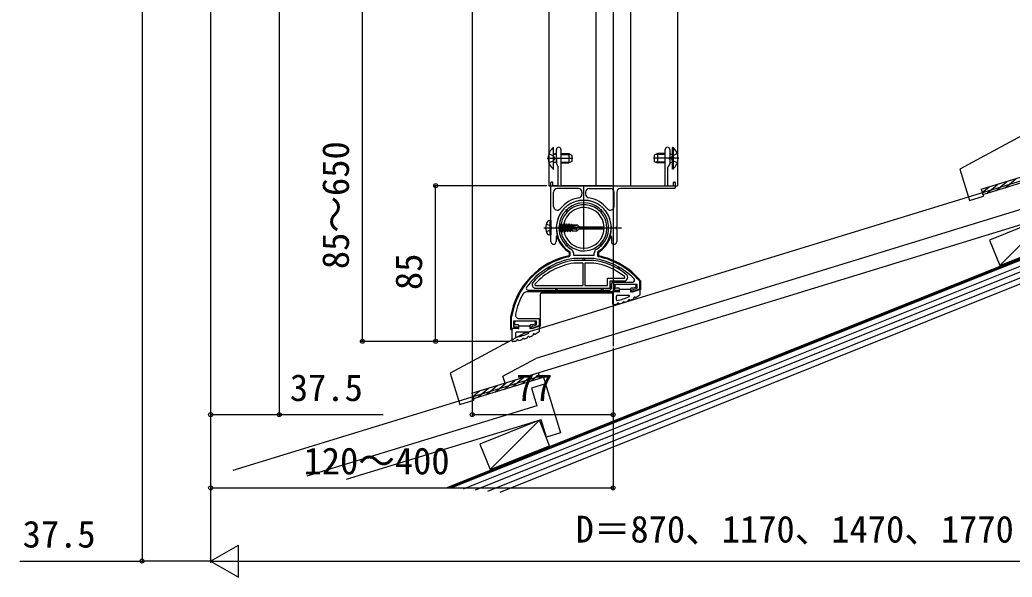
# Model space of a CAD drawing. Units: millimetres, scale not verified. Extents: x -875 to 875, y -1304 to 1296.
# Drawn here: x -204 to 338, y -77 to 227 of the extents above; entities that cross this region are included whole.
import ezdxf
from ezdxf.enums import TextEntityAlignment as Align

# ---------------------------------------------------------------- set-up
doc = ezdxf.new("R2010")
doc.units = ezdxf.units.MM
doc.header["$LTSCALE"] = 8
for name, color, linetype in [('0-2_YKK_11', 7, 'Continuous'), ('0-4_YKK_12', 2, 'Continuous'), ('0-5_YKK_13', 4, 'Continuous'), ('0-6_YKK_D', 6, 'Continuous'), ('0-8_YSS_K', 3, 'Continuous')]:
    doc.layers.add(name, color=color, linetype=linetype)
doc.styles.add('ＭＳ ゴシック', font='')
doc.styles.get('ＭＳ ゴシック').set_extended_font_data('MS Gothic')

msp = doc.modelspace()

# ---------------------------------------------------------------- linework, layer by layer
at = {"layer": '0-2_YKK_11'}
for p, q in [((98.3, 100.333), (98.3, 98.9)), ((119.1, 80.9), (119.1, 83.3)), ((120.1, 84.3), (130.773, 84.3)), ((122.7, 78.9), (72.592, 78.9)), ((73.508, 79.9), (118.1, 79.9))]:
    msp.add_line(p, q, dxfattribs=at)
for points in [[(96.5, 99.01), (96.5, 100.624), (96.258, 101.053)], [(98.3, 98.9), (109.7, 98.9), (109.7, 100.333)], [(111.742, 101.053), (111.5, 100.624), (111.5, 99.01)], [(109.564, 97.097), (109.521, 97.1), (98.479, 97.1), (98.436, 97.097)], [(134.428, 84.864), (134.5, 84.669), (134.5, 80.452), (130.321, 78.93), (129.979, 79.87), (133.1, 81.006), (133.1, 82.9), (120.5, 82.9), (120.5, 79.9), (122.7, 79.9), (122.7, 78.9)], [(68.564, 64.3), (79.5, 64.3), (79.5, 60.433), (75.371, 58.93), (75.029, 59.87), (78.1, 60.988), (78.1, 62.9), (65.5, 62.9), (65.5, 59.9), (67.7, 59.9), (67.7, 58.9), (64.5, 58.9), (64.5, 65.181), (64.504, 65.229)]]:
    msp.add_lwpolyline(points, dxfattribs=at)
for centre, radius, start, end in [((104, 113.9), 15, 301.07294, 238.92706), ((104, 113.9), 13.6, 299.57681, 240.42319), ((104, 58.9), 40, 101.96519, 170.89699), ((95.5, 99.01), 1, 281.96517, 0.00001), ((96.3, 100.333), 2, 0, 60.42321), ((111.7, 100.333), 2, 119.57679, 180), ((112.5, 99.01), 1, 179.99999, 258.03483), ((104, 58.9), 40, 40.4736, 78.03482), ((104, 58.9), 38.6, 98.28795, 144.18949), ((104, 58.9), 38.6, 44.59796, 81.71205), ((73.508, 80.9), 1, 144.1895, 270.00003), ((120.1, 83.3), 1, 90.00001, 179.99999), ((130.773, 85.3), 1, 270.00001, 44.59794), ((104, 58.9), 38.2, 150.18259, 168.20446), ((72.592, 76.9), 2, 90.00001, 150.18258), ((118.1, 80.9), 1, 270.00001, 359.99999), ((68.564, 66.3), 2, 168.20447, 269.99999)]:
    msp.add_arc(centre, radius, start, end, dxfattribs=at)
at = {"layer": '0-4_YKK_12'}
for p, q in [((120, 492.4), (120, 49.345)), ((84.8, 232.9), (84.8, 136.9)), ((110.5, 232.9), (110.5, 136.9)), ((129.5, 232.9), (129.5, 136.9)), ((155.2, 232.9), (155.2, 136.9)), ((84.8, 136.9), (155.2, 136.9))]:
    msp.add_line(p, q, dxfattribs=at)
at = {"layer": '0-5_YKK_13'}
for p, q in [((87.252, 157.8), (87.5, 157.8)), ((87.252, 157.8), (87.252, 146)), ((87.5, 146), (87.5, 157.8)), ((152.5, 146), (152.5, 157.8)), ((152.748, 157.8), (152.5, 157.8)), ((152.748, 157.8), (152.748, 146)), ((84, 151.9), (98, 151.9)), ((84.917, 154.4), (87.635, 153.045)), ((88.244, 151.9), (87.635, 153.045)), ((88.244, 151.9), (87.635, 150.755)), ((88.9, 153.967), (87.977, 154.161)), ((88.9, 154.4), (88.305, 154.184)), ((88.9, 154.4), (88.9, 149.4)), ((88.9, 154.4), (89, 154.4)), ((88.9, 153.967), (89, 153.967)), ((89, 152.571), (89, 156.65)), ((91.5, 156.65), (91.5, 137.2)), ((91.5, 154.4), (95.8, 154.4)), ((91.5, 153.967), (96.72, 153.967)), ((95.8, 154.4), (97.5, 153.6)), ((95.8, 154.4), (95.8, 149.4)), ((97.5, 153.6), (97.5, 150.2)), ((156, 151.9), (142, 151.9)), ((144.2, 154.4), (142.5, 153.6)), ((142.5, 153.6), (142.5, 150.2)), ((148.5, 153.967), (143.28, 153.967)), ((148.5, 154.4), (144.2, 154.4)), ((144.2, 154.4), (144.2, 149.4)), ((148.5, 137.2), (148.5, 156.65)), ((151, 156.65), (151, 152.571)), ((151.1, 154.4), (151, 154.4)), ((151.1, 153.967), (151, 153.967)), ((151.1, 154.4), (151.1, 149.4)), ((151.1, 154.4), (151.695, 154.184)), ((151.1, 153.967), (152.023, 154.161)), ((151.756, 151.9), (152.365, 153.045)), ((151.756, 151.9), (152.365, 150.755)), ((155.083, 154.4), (152.365, 153.045)), ((84.917, 149.4), (87.635, 150.755)), ((88.9, 149.833), (87.977, 149.64)), ((88.9, 149.4), (88.305, 149.617)), ((88.9, 149.833), (89, 149.833)), ((88.9, 149.4), (89, 149.4)), ((89, 151.229), (89, 148.981)), ((89.04, 148.831), (89.96, 147.238)), ((90, 137.2), (90, 147.088)), ((91.5, 149.833), (96.72, 149.833)), ((91.5, 149.4), (95.8, 149.4)), ((97.5, 150.2), (95.8, 149.4)), ((142.5, 150.2), (144.2, 149.4)), ((148.5, 149.833), (143.28, 149.833)), ((148.5, 149.4), (144.2, 149.4)), ((150, 137.2), (150, 147.088)), ((150.96, 148.831), (150.04, 147.238)), ((151, 151.229), (151, 148.981)), ((151.1, 149.833), (151, 149.833)), ((151.1, 149.4), (151, 149.4)), ((151.1, 149.833), (152.023, 149.64)), ((151.1, 149.4), (151.695, 149.617)), ((155.083, 149.4), (152.365, 150.755)), ((87.252, 146), (87.5, 146)), ((152.748, 146), (152.5, 146)), ((86.7, 138.9), (86.3, 138.9)), ((87, 137.2), (87, 138.6)), ((89.7, 136.9), (87.3, 136.9)), ((119.5, 136.9), (91.8, 136.9)), ((104, 102.015), (104, 136.9)), ((119.5, 136.9), (148.2, 136.9)), ((150.3, 136.9), (152.7, 136.9)), ((153, 137.2), (153, 138.6)), ((153.3, 138.9), (153.7, 138.9)), ((87.5, 125.55), (87.5, 133.4)), ((101, 135.4), (89.5, 135.4)), ((103, 133.4), (103, 132.257)), ((105, 133.4), (105, 132.257)), ((107, 135.4), (118.5, 135.4)), ((120.5, 125.55), (120.5, 133.4)), ((122, 133.4), (122, 114.642)), ((153.7, 135.4), (124, 135.4)), ((94.242, 122.951), (94.744, 122.449)), ((94.949, 123.658), (95.451, 123.156)), ((113.051, 123.658), (112.549, 123.156)), ((113.758, 122.951), (113.256, 122.449)), ((85.5, 117.9), (84.698, 117.759)), ((85.5, 117.9), (85.5, 109.9)), ((85.5, 117.9), (86, 117.812)), ((86, 117.812), (86, 109.988)), ((90.85, 111.8), (90.411, 114.437)), ((90.436, 114.886), (90.95, 111.8)), ((90.568, 115.45), (91.232, 115.45)), ((91.55, 116), (91.232, 115.45)), ((91.232, 115.45), (91.932, 112.35)), ((92.25, 111.8), (91.55, 116)), ((91.55, 116), (91.65, 116)), ((91.65, 116), (92.35, 111.8)), ((91.968, 115.45), (92.632, 115.45)), ((92.95, 116), (92.632, 115.45)), ((92.632, 115.45), (93.332, 112.35)), ((93.65, 111.8), (92.95, 116)), ((92.95, 116), (93.05, 116)), ((93.05, 116), (93.75, 111.8)), ((93.368, 115.45), (94.032, 115.45)), ((94.35, 116), (94.032, 115.45)), ((94.032, 115.45), (94.732, 112.35)), ((95.05, 111.8), (94.35, 116)), ((94.35, 116), (94.45, 116)), ((94.45, 116), (95.15, 111.8)), ((94.768, 115.45), (95.432, 115.45)), ((95.75, 116), (95.432, 115.45)), ((95.432, 115.45), (96.132, 112.35)), ((95.878, 115.233), (95.75, 116)), ((95.75, 116), (95.85, 116)), ((95.85, 116), (95.969, 115.287)), ((95.877, 115.232), (101.576, 114.05)), ((96.45, 111.8), (95.946, 114.826)), ((95.993, 114.81), (100.378, 113.9)), ((96.048, 115.3), (100.326, 115.3)), ((96.05, 114.798), (96.55, 111.8)), ((96.168, 115.45), (96.832, 115.45)), ((96.328, 114.74), (96.868, 112.35)), ((97.092, 115.9), (96.832, 115.45)), ((96.832, 115.45), (96.867, 115.297)), ((97.025, 114.596), (97.532, 112.35)), ((97.092, 115.9), (97.308, 115.9)), ((97.092, 115.9), (97.191, 115.3)), ((97.308, 115.9), (97.481, 115.6)), ((97.308, 115.9), (97.424, 115.3)), ((97.317, 114.535), (97.6, 112.817)), ((97.481, 115.6), (100.45, 115.6)), ((97.584, 114.48), (97.6, 114.396)), ((97.6, 115.6), (97.6, 115.3)), ((97.6, 114.477), (97.6, 112.2)), ((100.326, 115.3), (101.576, 114.05)), ((102, 114.05), (100.45, 115.6)), ((101.576, 114.05), (102, 114.05)), ((101.65, 114.4), (115.089, 114.4)), ((102, 113.75), (102, 114.05)), ((82.1, 113.9), (103, 113.9)), ((83.466, 113.9), (124.534, 113.9)), ((85.5, 109.9), (84.698, 110.042)), ((85.5, 109.9), (86, 109.988)), ((86, 106.35), (86, 113.159)), ((88.9, 109.044), (88.9, 106.35)), ((90.453, 112.703), (90.532, 112.35)), ((90.489, 112.35), (90.532, 112.35)), ((90.85, 111.8), (90.532, 112.35)), ((90.85, 111.8), (90.95, 111.8)), ((90.95, 111.8), (91.268, 112.35)), ((91.268, 112.35), (91.932, 112.35)), ((92.25, 111.8), (91.932, 112.35)), ((92.25, 111.8), (92.35, 111.8)), ((92.35, 111.8), (92.668, 112.35)), ((92.668, 112.35), (93.332, 112.35)), ((93.65, 111.8), (93.332, 112.35)), ((93.65, 111.8), (93.75, 111.8)), ((93.75, 111.8), (94.068, 112.35)), ((94.068, 112.35), (94.732, 112.35)), ((95.05, 111.8), (94.732, 112.35)), ((95.05, 111.8), (95.15, 111.8)), ((95.15, 111.8), (95.468, 112.35)), ((95.468, 112.35), (96.132, 112.35)), ((96.45, 111.8), (96.132, 112.35)), ((96.45, 111.8), (96.55, 111.8)), ((96.55, 111.8), (96.868, 112.35)), ((96.868, 112.35), (97.532, 112.35)), ((97.6, 112.2), (97.532, 112.35)), ((97.6, 112.2), (100.45, 112.2)), ((99.647, 113.158), (100.45, 112.2)), ((100.378, 113.9), (102, 113.9)), ((100.378, 113.9), (102, 113.75)), ((102, 113.75), (100.45, 112.2)), ((101.65, 113.4), (115.089, 113.4)), ((119.1, 109.044), (119.1, 106.35)), ((122, 113.159), (122, 106.35)), ((94.744, 105.351), (94.242, 104.849)), ((95.451, 104.644), (94.949, 104.142)), ((112.549, 104.644), (113.051, 104.142)), ((113.256, 105.351), (113.758, 104.849)), ((96, 100.624), (96, 98.602)), ((112, 100.624), (112, 98.602)), ((85.283, 92.319), (85.635, 91.71)), ((109.448, 96.1), (98.552, 96.1)), ((103.5, 94.6), (98.663, 94.6)), ((103.5, 96.8), (103.5, 96.1)), ((103.5, 94.6), (103.5, 82.4)), ((104.5, 96.1), (104.5, 96.8)), ((104.5, 94.6), (104.5, 82.4)), ((109.337, 94.6), (104.5, 94.6)), ((122.717, 92.319), (122.365, 91.71)), ((84.769, 91.21), (84.417, 91.819)), ((123.231, 91.21), (123.583, 91.819)), ((77.706, 82.4), (103.5, 82.4)), ((104.5, 82.4), (116.9, 82.4)), ((118.4, 84.9), (125.985, 84.9)), ((121.2, 81.2), (121.2, 82.6)), ((132.1, 82.9), (121.5, 82.9)), ((132.203, 81.376), (130.945, 80.918)), ((132.4, 82.6), (132.4, 81.658)), ((135, 84.963), (135, 80.102)), ((80.1, 77.4), (80.1, 60.12)), ((81.1, 78.4), (119.8, 78.4)), ((88.5, 80.9), (88.5, 80.2)), ((89.5, 80.2), (89.5, 80.9)), ((113.5, 80.9), (113.5, 80.2)), ((114.5, 80.2), (114.5, 80.9)), ((119.8, 72.232), (119.8, 78.6)), ((123.2, 78.9), (120.1, 78.9)), ((123.2, 80.9), (121.5, 80.9)), ((121.8, 74.542), (121.8, 76.6)), ((128.719, 76.9), (122.1, 76.9)), ((123.5, 79.2), (123.5, 80.6)), ((123.5, 80.4), (129.5, 80.4)), ((129.5, 80.6), (129.5, 79.2)), ((130.842, 80.9), (129.8, 80.9)), ((130.61, 78.9), (129.8, 78.9)), ((130.713, 78.918), (134.397, 80.26)), ((134.796, 80.027), (135, 80.102)), ((134.8, 77.564), (134.8, 79.978)), ((66.2, 61.168), (66.2, 62.568)), ((77.1, 62.868), (66.5, 62.868)), ((68.2, 60.868), (66.5, 60.868)), ((68.5, 59.168), (68.5, 60.568)), ((68.5, 60.368), (74.5, 60.368)), ((74.5, 60.568), (74.5, 59.168)), ((75.842, 60.868), (74.8, 60.868)), ((75.713, 58.887), (79.397, 60.228)), ((77.203, 61.344), (75.945, 60.887)), ((77.4, 62.568), (77.4, 61.626)), ((79.793, 60.008), (80.1, 60.12)), ((79.8, 57.532), (79.8, 59.946)), ((64.8, 52.2), (64.8, 58.568)), ((68.2, 58.868), (65.1, 58.868)), ((66.8, 54.51), (66.8, 56.568)), ((73.719, 56.868), (67.1, 56.868)), ((75.61, 58.868), (74.8, 58.868))]:
    msp.add_line(p, q, dxfattribs=at)
for points in [[(86, 114.642), (86, 136.9), (86, 138.6)], [(154, 138.6), (154, 136.9), (154, 135.7)], [(83.505, 116.158), (85.737, 115.045), (86.346, 113.9)], [(90.502, 115.564), (90.568, 115.45), (91.268, 112.35)], [(91.65, 116), (91.968, 115.45), (92.668, 112.35)], [(93.05, 116), (93.368, 115.45), (94.068, 112.35)], [(94.45, 116), (94.768, 115.45), (95.468, 112.35)], [(95.85, 116), (96.168, 115.45), (96.201, 115.3)], [(83.505, 111.642), (85.737, 112.755), (86.346, 113.9)], [(100.378, 113.9), (99.647, 113.158), (97.6, 113)], [(77.706, 80.9), (118.4, 80.9), (118.4, 84.9)], [(116.9, 82.4), (116.9, 86.4), (125.985, 86.4)], [(64, 65.245), (64, 58.4), (64.8, 58.4)]]:
    msp.add_lwpolyline(points, dxfattribs=at)
for centre, radius, start, end in [((92.2, 151.9), 7.7, 129.98312, 230.01688), ((90.25, 156.65), 1.25, 0, 180), ((149.75, 156.65), 1.25, 0, 180), ((147.8, 151.9), 7.7, 309.98312, 50.01688), ((88.1, 154.748), 0.6, 180, 289.96957), ((89.2, 152.571), 0.2, 180, 253.39845), ((89, 151.9), 0.5, 286.60155, 73.39845), ((151, 151.9), 0.5, 106.60155, 253.39845), ((150.8, 152.571), 0.2, 286.60155, 0), ((151.9, 154.748), 0.6, 250.03043, 0), ((88.1, 149.053), 0.6, 70.03043, 180), ((89.2, 151.229), 0.2, 106.60155, 180), ((89.3, 148.981), 0.3, 180, 210), ((89.7, 147.088), 0.3, 0, 30), ((150.3, 147.088), 0.3, 150, 180), ((150.8, 151.229), 0.2, 0, 73.39845), ((150.7, 148.981), 0.3, 330, 0), ((151.9, 149.053), 0.6, 0, 109.96957), ((86.3, 138.6), 0.3, 90, 180), ((86.7, 138.6), 0.3, 0, 90), ((87.3, 137.2), 0.3, 180, 270), ((89.7, 137.2), 0.3, 270, 0), ((91.8, 137.2), 0.3, 180, 270), ((148.2, 137.2), 0.3, 270, 0), ((150.3, 137.2), 0.3, 180, 270), ((152.7, 137.2), 0.3, 270, 0), ((153.3, 138.6), 0.3, 90, 180), ((153.7, 138.6), 0.3, 0, 90), ((153.7, 135.7), 0.3, 270, 0), ((89.5, 133.4), 2, 90, 180), ((104, 113.9), 16.6, 99.2818, 141.22121), ((101, 133.4), 2, 0, 90), ((101, 132.257), 2, 279.2818, 0), ((107, 133.4), 2, 90, 180), ((107, 132.257), 2, 180, 260.7182), ((104, 113.9), 16.6, 38.77879, 80.7182), ((118.5, 133.4), 2, 0, 90), ((124, 133.4), 2, 90, 180), ((89.5, 125.55), 2, 180, 321.22121), ((104, 113.9), 15.1, 343.95377, 196.04623), ((104, 113.9), 12.6, 187.06619, 170.40593), ((104, 113.9), 11.1, 2.58176, 169.44021), ((118.5, 125.55), 2, 218.77879, 0), ((94.595, 123.305), 0.5, 135, 225), ((94.595, 123.305), 0.5, 45, 135), ((113.405, 123.305), 0.5, 45, 135), ((113.405, 123.305), 0.5, 315, 45), ((89.6, 113.9), 6.5, 147.94412, 212.05588), ((84.854, 116.872), 0.9, 100, 147.94412), ((86.3, 114.642), 0.3, 180, 247.97569), ((86, 113.9), 0.5, 292.02431, 67.97569), ((96.048, 115.052), 0.248, 90, 257.19096), ((122, 113.9), 0.5, 112.02434, 247.97566), ((121.7, 114.642), 0.3, 292.02434, 0), ((84.854, 110.928), 0.9, 212.05588, 260), ((86.3, 113.159), 0.3, 112.02431, 180), ((89.2, 109.044), 0.3, 90, 180), ((104, 113.9), 15.5, 197.09809, 238.92705), ((89.2, 109.644), 0.3, 270, 16.04623), ((104, 113.9), 11.1, 188.02699, 270), ((104, 113.9), 11.1, 270, 357.41824), ((104, 113.9), 15.5, 301.07295, 342.90191), ((118.8, 109.644), 0.3, 163.95377, 270), ((118.8, 109.044), 0.3, 0, 90), ((121.7, 113.159), 0.3, 0, 67.97566), ((87.45, 106.35), 1.45, 180, 0), ((94.595, 104.496), 0.5, 135, 225), ((94.595, 104.496), 0.5, 225, 315), ((113.405, 104.496), 0.5, 225, 315), ((113.405, 104.496), 0.5, 315, 45), ((120.55, 106.35), 1.45, 180, 0), ((104, 58.9), 40.5, 101.39261, 170.98755), ((104, 58.9), 40.5, 40.05455, 78.60739), ((104, 58.9), 37.6, 98.39851, 137.61126), ((104, 58.9), 36.1, 98.57297, 137.61126), ((84.85, 92.069), 0.5, 29.99993, 209.99993), ((98.552, 95.8), 0.3, 90, 98.39851), ((98.663, 94.3), 0.3, 90, 98.57297), ((104, 96.8), 0.5, 0, 180), ((109.337, 94.3), 0.3, 81.42703, 90), ((104, 58.9), 36.1, 51.86118, 81.42703), ((109.448, 95.8), 0.3, 81.60149, 90), ((104, 58.9), 37.6, 51.86118, 81.60149), ((123.15, 92.069), 0.5, 330.00007, 150.00007), ((125.985, 86.9), 2, 270, 51.86118), ((125.985, 86.9), 0.5, 270, 51.86118), ((77.706, 82.9), 2, 137.61126, 270), ((77.706, 82.9), 0.5, 137.61126, 270), ((121.5, 82.6), 0.3, 90, 180), ((132.1, 82.6), 0.3, 0, 90), ((132.1, 81.658), 0.3, 290, 0), ((81.1, 77.4), 1, 90, 180), ((89, 80.2), 0.5, 180, 0), ((114, 80.2), 0.5, 180, 0), ((120.1, 78.6), 0.3, 90, 180), ((121.5, 81.2), 0.3, 180, 270), ((122.1, 76.6), 0.3, 90, 180), ((116.8, 103.257), 29.5, 280.45754, 294.0901), ((123.2, 80.6), 0.3, 0, 90), ((123.2, 79.2), 0.3, 270, 0), ((128.719, 76.6), 0.3, 294.0901, 90), ((129.8, 80.6), 0.3, 90, 180), ((129.8, 79.2), 0.3, 180, 270), ((130.61, 79.2), 0.3, 270, 290), ((130.842, 81.2), 0.3, 270, 290), ((131.8, 75.558), 0.5, 51.1373, 185.73648), ((132.302, 76.181), 0.3, 231.1373, 299.79233), ((116.8, 103.257), 31.5, 299.79233, 304.5627), ((134.5, 79.978), 0.3, 0, 110), ((134.5, 77.564), 0.3, 304.5627, 0), ((120.1, 72.232), 0.3, 180, 276.07149), ((116.8, 103.257), 31.5, 276.07149, 279.62513), ((122.1, 74.542), 0.3, 180, 280.45754), ((122.017, 72.496), 0.3, 279.62513, 348.28016), ((122.8, 72.334), 0.5, 33.68099, 168.28016), ((123.466, 72.777), 0.3, 213.68099, 282.33602), ((116.8, 103.257), 31.5, 282.33602, 285.24611), ((125.005, 73.155), 0.3, 285.24611, 353.90114), ((125.8, 73.07), 0.5, 39.30196, 173.90114), ((126.419, 73.577), 0.3, 219.30196, 287.95699), ((116.8, 103.257), 31.5, 287.95699, 291.03724), ((128, 74.137), 0.3, 291.03724, 359.69227), ((128.8, 74.132), 0.5, 45.0931, 179.69227), ((129.365, 74.699), 0.3, 225.0931, 293.74813), ((116.8, 103.257), 31.5, 293.74813, 297.08145), ((131.004, 75.478), 0.3, 297.08145, 5.73648), ((66.5, 62.568), 0.3, 90, 180), ((66.5, 61.168), 0.3, 180, 270), ((68.2, 60.568), 0.3, 0, 90), ((74.8, 60.568), 0.3, 90, 180), ((75.842, 61.168), 0.3, 270, 290), ((77.1, 62.568), 0.3, 0, 90), ((77.1, 61.626), 0.3, 290, 0), ((79.5, 59.946), 0.3, 0, 110), ((65.1, 58.568), 0.3, 90, 180), ((67.1, 56.568), 0.3, 90, 180), ((67.1, 54.51), 0.3, 180, 280.45754), ((61.8, 83.225), 29.5, 280.45754, 294.0901), ((68.2, 59.168), 0.3, 270, 0), ((73.8, 54.101), 0.5, 45.0931, 179.69227), ((73.719, 56.568), 0.3, 294.0901, 90), ((74.365, 54.667), 0.3, 225.0931, 293.74813), ((61.8, 83.225), 31.5, 293.74813, 297.08145), ((74.8, 59.168), 0.3, 180, 270), ((75.61, 59.168), 0.3, 270, 290), ((76.004, 55.446), 0.3, 297.08145, 5.73648), ((76.8, 55.526), 0.5, 51.1373, 185.73648), ((77.302, 56.149), 0.3, 231.1373, 299.79233), ((61.8, 83.225), 31.5, 299.79233, 304.5627), ((79.5, 57.532), 0.3, 304.5627, 0), ((65.1, 52.2), 0.3, 180, 276.07149), ((61.8, 83.225), 31.5, 276.07149, 279.62513), ((67.017, 52.464), 0.3, 279.62513, 348.28016), ((67.8, 52.302), 0.5, 33.68099, 168.28016), ((68.466, 52.746), 0.3, 213.68099, 282.33602), ((61.8, 83.225), 31.5, 282.33602, 285.24611), ((70.005, 53.123), 0.3, 285.24611, 353.90114), ((70.8, 53.038), 0.5, 39.30196, 173.90114), ((71.419, 53.545), 0.3, 219.30196, 287.95699), ((61.8, 83.225), 31.5, 287.95699, 291.03724), ((73, 54.105), 0.3, 291.03724, 359.69227)]:
    msp.add_arc(centre, radius, start, end, dxfattribs=at)
at = {"layer": '0-6_YKK_D'}
for p, q in [((43, 471.4), (43, 10.9)), ((-137.5, 341.9), (-137.5, -69.1)), ((-62.5, 341.9), (-62.5, 10.9)), ((-100, 324.9), (-100, -69.1)), ((-100, 324.9), (-100, -69.1)), ((-100, 323.9), (-100, -29.1)), ((-100, 323.9), (-100, 10.9)), ((-17, 51.9), (-17, 232.9)), ((83.8, 136.9), (22, 136.9)), ((23, 51.9), (23, 136.9)), ((63.8, 51.9), (-18, 51.9)), ((63.8, 51.9), (22, 51.9)), ((120, 48.345), (120, -29.1)), ((120, 48.345), (120, 10.9)), ((43, 11.9), (120, 11.9)), ((-100, -28.1), (120, -28.1)), ((-100, -68.1), (-84.845, -59.35)), ((-84.845, -76.85), (-84.845, -59.35)), ((-204.291, -68.1), (-137.5, -68.1)), ((-100, -68.1), (-137.5, -68.1)), ((-100, -68.1), (-84.845, -76.85)), ((-100, -68.1), (-69.689, -68.1)), ((-82.5, -68.1), (606.5, -68.1))]:
    msp.add_line(p, q, dxfattribs=at)
msp.add_lwpolyline([(-100, 11.9), (-62.5, 11.9), (-5.609, 11.9)], dxfattribs=at)
for centre in [(23, 136.9), (-17, 51.9), (23, 51.9), (-100, 11.9), (-62.5, 11.9), (43, 11.9), (120, 11.9), (-100, -28.1), (120, -28.1), (-137.5, -68.1)]:
    msp.add_circle(centre, 1.075, dxfattribs=at)
at = {"layer": '0-8_YSS_K'}
for p, q in [((657.088, 223.1), (29.081, -28.149)), ((657.274, 222.636), (30.195, -28.242)), ((654.543, 221.005), (31.309, -28.334)), ((655.657, 218.22), (37.994, -28.891)), ((656.771, 215.434), (44.679, -29.448)), ((657.886, 212.649), (51.364, -30.004)), ((659, 209.864), (58.049, -30.561)), ((350.425, 167.955), (309.544, 145.896)), ((71.889, 56.52), (360.137, 144.874)), ((309.544, 145.896), (314.787, 128.791)), ((322.142, 132.092), (360.455, 143.836)), ((321.823, 133.135), (325.523, 136.266)), ((324.563, 132.834), (330.377, 137.754)), ((329.418, 134.322), (335.231, 139.242)), ((334.272, 135.81), (340.085, 140.73)), ((314.787, 128.791), (322.435, 131.136)), ((321.263, 134.96), (322.142, 132.092)), ((321.263, 134.96), (322.435, 131.136)), ((356.884, 128.188), (77.705, 42.614)), ((359.229, 120.54), (60.928, 29.104)), ((358.272, 120.246), (331.348, 93.319)), ((71.889, 56.52), (31.008, 34.461)), ((59.755, 32.929), (77.705, 42.614)), ((-87.622, -18.431), (81.601, 33.439)), ((31.008, 34.461), (36.251, 17.356)), ((60.928, 29.104), (59.755, 32.929)), ((70.299, 28.839), (76.112, 33.759)), ((75.153, 30.327), (79.37, 33.895)), ((81.601, 33.439), (91.272, 1.888)), ((43.606, 20.657), (81.92, 32.401)), ((50.882, 22.887), (56.695, 27.807)), ((55.736, 24.375), (61.549, 29.295)), ((60.59, 25.863), (66.404, 30.783)), ((65.445, 27.351), (71.258, 32.271)), ((42.727, 23.525), (43.606, 20.657)), ((42.727, 23.525), (43.899, 19.701)), ((43.287, 21.7), (46.987, 24.831)), ((46.028, 21.399), (51.841, 26.319)), ((78.348, 16.754), (-47.373, -21.783)), ((36.251, 17.356), (43.899, 19.701)), ((80.693, 9.105), (-25.906, -23.57)), ((79.736, 8.812), (52.812, -18.116)), ((83.623, -0.456), (80.693, 9.105)), ((91.272, 1.888), (83.623, -0.456))]:
    msp.add_line(p, q, dxfattribs=at)
for points in [[(321.263, 134.96), (357.664, 146.118), (358.543, 143.25)], [(42.727, 23.525), (79.128, 34.683), (80.007, 31.815)], [(83.066, 28.659), (75.418, 26.314), (78.348, 16.754)]]:
    msp.add_lwpolyline(points, dxfattribs=at)
for points in [[(363.844, 106.32), (358.272, 120.246), (325.776, 107.246), (331.348, 93.319)], [(85.308, -5.115), (79.736, 8.812), (47.24, -4.189), (52.812, -18.116)]]:
    msp.add_lwpolyline(points, close=True, dxfattribs=at)

# ---------------------------------------------------------------- texts
at = {"layer": '0-6_YKK_D', "style": 'ＭＳ ゴシック'}
for s, p in [('85～650', (-20, 91.321)), ('85', (20, 79.912))]:
    msp.add_text(s, height=14.66, rotation=90, dxfattribs=at).set_placement(p, align=Align.BOTTOM_LEFT)
for s, p in [('37.5', (-56.677, 14.9)), ('77', (66.898, 14.9)), ('120～400', (-49.205, -25.1)), ('D＝870、1170、1470、1770', (99.5, -62.372)), ('37.5', (-202.768, -65.1))]:
    msp.add_text(s, height=14.66, dxfattribs=at).set_placement(p, align=Align.BOTTOM_LEFT)

doc.saveas('drawing.dxf')
